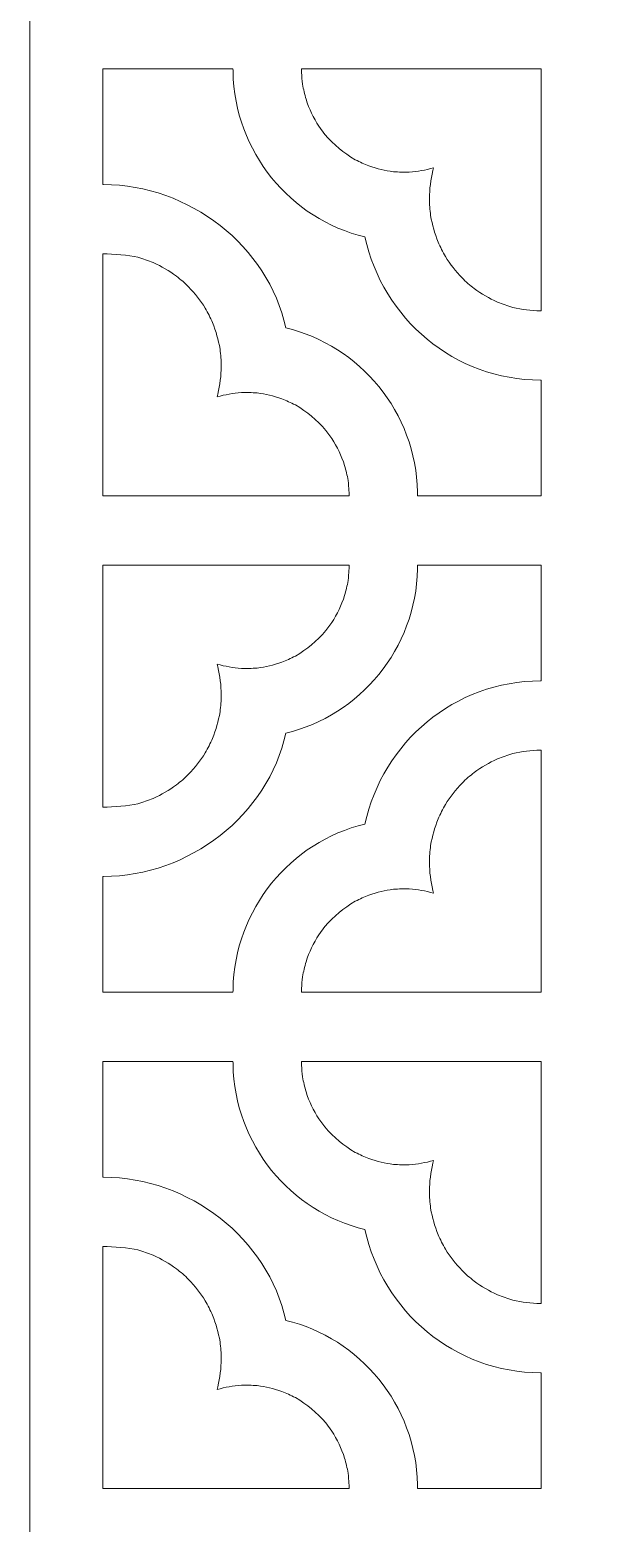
# Model space of a CAD drawing. Header units: centimetres. Extents: x 16.9 to 27.5, y -9.5 to 9.5.
# Drawn here: x 16.948 to 18.605, y 0.616 to 4.998 of the extents above; entities that cross this region are included whole.
import ezdxf

# ---------------------------------------------------------------- set-up
doc = ezdxf.new("R2010")
doc.units = ezdxf.units.CM
doc.header["$MEASUREMENT"] = 0
doc.layers.add('layer 1', color=7, linetype='Continuous')

msp = doc.modelspace()

# ---------------------------------------------------------------- linework, layer by layer
at = {"layer": 'layer 1', "color": 7, "lineweight": 9}
for points, knots in [([(16.94846, 9.5), (16.94846, 9.5), (21.62058, 9.5), (21.62058, 9.5), (21.62058, 9.5), (21.62058, 9.5), (21.62058, -9.5), (21.62058, -9.5), (21.62058, -9.5), (21.62058, -9.5), (16.94846, -9.5), (16.94846, -9.5), (16.94846, -9.5), (16.94846, -9.5), (16.94846, 9.5), (16.94846, 9.5)], [0, 0, 0, 0, 0.2, 0.2, 0.2, 0.2, 0.4, 0.4, 0.4, 0.4, 0.6, 0.6, 0.6, 0.6, 1, 1, 1, 1]), ([(18.08722, 3.63052), (18.08722, 3.63052), (18.45016, 3.63052), (18.45016, 3.63052), (18.45016, 3.63052), (18.45016, 3.63052), (18.45016, 3.97034), (18.45016, 3.97034), (18.45016, 3.97034), (18.44891, 3.97034), (18.44808, 3.97033), (18.44794, 3.97033), (18.44794, 3.97033), (18.19572, 3.97033), (17.98393, 4.15092), (17.93254, 4.3907), (17.93254, 4.3907), (17.71366, 4.4427), (17.54917, 4.64012), (17.54504, 4.87588), (17.54504, 4.87588), (17.54502, 4.87703), (17.545, 4.88041), (17.54499, 4.88414), (17.54499, 4.88414), (17.54499, 4.88414), (17.16229, 4.88414), (17.16229, 4.88414), (17.16229, 4.88414), (17.16229, 4.88414), (17.16229, 4.54428), (17.16229, 4.54428), (17.16229, 4.54428), (17.16342, 4.54429), (17.16428, 4.54429), (17.1645, 4.54429), (17.1645, 4.54429), (17.41672, 4.54429), (17.64829, 4.36371), (17.69968, 4.12392), (17.69968, 4.12392), (17.91764, 4.07215), (18.08167, 3.87617), (18.08712, 3.64172), (18.08712, 3.64172), (18.08716, 3.63984), (18.08719, 3.63518), (18.08722, 3.63052)], [0, 0, 0, 0, 0.0769231, 0.0769231, 0.0769231, 0.0769231, 0.1538462, 0.1538462, 0.1538462, 0.1538462, 0.2307692, 0.2307692, 0.2307692, 0.2307692, 0.3076923, 0.3076923, 0.3076923, 0.3076923, 0.3846154, 0.3846154, 0.3846154, 0.3846154, 0.4615385, 0.4615385, 0.4615385, 0.4615385, 0.5384615, 0.5384615, 0.5384615, 0.5384615, 0.6153846, 0.6153846, 0.6153846, 0.6153846, 0.6923077, 0.6923077, 0.6923077, 0.6923077, 0.7692308, 0.7692308, 0.7692308, 0.7692308, 0.8461538, 0.8461538, 0.8461538, 0.8461538, 1, 1, 1, 1]), ([(17.74639, 4.88414), (17.74643, 4.87934), (17.74648, 4.87466), (17.74655, 4.87286), (17.74655, 4.87286), (17.74696, 4.86163), (17.7479, 4.85035), (17.74938, 4.83863), (17.74938, 4.83863), (17.75205, 4.82362), (17.75528, 4.80946), (17.75942, 4.79479), (17.75942, 4.79479), (17.76917, 4.76577), (17.78098, 4.74106), (17.79736, 4.71527), (17.79736, 4.71527), (17.79736, 4.71527), (17.81482, 4.6917), (17.81482, 4.6917), (17.81482, 4.6917), (17.84145, 4.66064), (17.86896, 4.63765), (17.90419, 4.61713), (17.90419, 4.61713), (17.91738, 4.61029), (17.93029, 4.60437), (17.94407, 4.59886), (17.94407, 4.59886), (17.96832, 4.59054), (17.99095, 4.58529), (18.01634, 4.58201), (18.01634, 4.58201), (18.03203, 4.5808), (18.047, 4.58043), (18.06272, 4.58083), (18.06272, 4.58083), (18.08771, 4.58276), (18.11013, 4.58669), (18.13413, 4.59346), (18.13413, 4.59346), (18.13335, 4.59084), (18.13258, 4.58819), (18.13183, 4.58552), (18.13183, 4.58552), (18.12544, 4.55765), (18.12228, 4.53197), (18.12156, 4.50336), (18.12156, 4.50336), (18.12199, 4.48631), (18.12319, 4.47011), (18.12533, 4.45319), (18.12533, 4.45319), (18.1302, 4.42577), (18.13702, 4.40144), (18.14716, 4.37553), (18.14716, 4.37553), (18.15378, 4.36077), (18.16078, 4.34698), (18.16879, 4.33293), (18.16879, 4.33293), (18.18343, 4.30989), (18.19875, 4.2902), (18.21745, 4.27038), (18.21745, 4.27038), (18.22903, 4.25922), (18.24062, 4.24907), (18.25319, 4.23907), (18.25319, 4.23907), (18.2753, 4.22316), (18.29676, 4.21066), (18.32147, 4.19933), (18.32147, 4.19933), (18.33651, 4.19332), (18.35112, 4.18831), (18.36666, 4.18384), (18.36666, 4.18384), (18.39424, 4.17737), (18.41965, 4.17419), (18.44794, 4.17346), (18.44794, 4.17346), (18.44807, 4.17346), (18.4489, 4.17347), (18.45016, 4.17347), (18.45016, 4.17347), (18.45016, 4.17347), (18.45016, 4.88414), (18.45016, 4.88414), (18.45016, 4.88414), (18.45016, 4.88414), (17.74639, 4.88414), (17.74639, 4.88414)], [0, 0, 0, 0, 0.0416667, 0.0416667, 0.0416667, 0.0416667, 0.0833333, 0.0833333, 0.0833333, 0.0833333, 0.125, 0.125, 0.125, 0.125, 0.1666667, 0.1666667, 0.1666667, 0.1666667, 0.2083333, 0.2083333, 0.2083333, 0.2083333, 0.25, 0.25, 0.25, 0.25, 0.2916667, 0.2916667, 0.2916667, 0.2916667, 0.3333333, 0.3333333, 0.3333333, 0.3333333, 0.375, 0.375, 0.375, 0.375, 0.4166667, 0.4166667, 0.4166667, 0.4166667, 0.4583333, 0.4583333, 0.4583333, 0.4583333, 0.5, 0.5, 0.5, 0.5, 0.5416667, 0.5416667, 0.5416667, 0.5416667, 0.5833333, 0.5833333, 0.5833333, 0.5833333, 0.625, 0.625, 0.625, 0.625, 0.6666667, 0.6666667, 0.6666667, 0.6666667, 0.7083333, 0.7083333, 0.7083333, 0.7083333, 0.75, 0.75, 0.75, 0.75, 0.7916667, 0.7916667, 0.7916667, 0.7916667, 0.8333333, 0.8333333, 0.8333333, 0.8333333, 0.875, 0.875, 0.875, 0.875, 0.9166667, 0.9166667, 0.9166667, 0.9166667, 1, 1, 1, 1]), ([(17.16229, 3.63052), (17.16229, 3.63052), (17.88582, 3.63052), (17.88582, 3.63052), (17.88582, 3.63052), (17.88576, 3.63609), (17.88567, 3.642), (17.88556, 3.64457), (17.88556, 3.64457), (17.8851, 3.65488), (17.88419, 3.66525), (17.88284, 3.67599), (17.88284, 3.67599), (17.88017, 3.691), (17.87694, 3.70516), (17.8728, 3.71983), (17.8728, 3.71983), (17.86305, 3.74886), (17.85124, 3.77356), (17.83486, 3.79935), (17.83486, 3.79935), (17.83486, 3.79935), (17.8174, 3.82293), (17.8174, 3.82293), (17.8174, 3.82293), (17.79077, 3.85398), (17.76326, 3.87698), (17.72803, 3.8975), (17.72803, 3.8975), (17.71484, 3.90434), (17.70193, 3.91025), (17.68815, 3.91576), (17.68815, 3.91576), (17.6639, 3.92408), (17.64128, 3.92934), (17.61588, 3.93261), (17.61588, 3.93261), (17.60019, 3.93383), (17.58522, 3.9342), (17.5695, 3.93379), (17.5695, 3.93379), (17.54451, 3.93186), (17.52209, 3.92794), (17.49809, 3.92117), (17.49809, 3.92117), (17.49887, 3.92379), (17.49964, 3.92643), (17.50039, 3.9291), (17.50039, 3.9291), (17.50678, 3.95697), (17.50994, 3.98266), (17.51066, 4.01126), (17.51066, 4.01126), (17.51023, 4.02831), (17.50903, 4.04451), (17.50689, 4.06143), (17.50689, 4.06143), (17.50202, 4.08886), (17.4952, 4.11318), (17.48506, 4.13909), (17.48506, 4.13909), (17.47844, 4.15386), (17.47144, 4.16765), (17.46343, 4.18169), (17.46343, 4.18169), (17.44879, 4.20474), (17.43347, 4.22443), (17.41477, 4.24424), (17.41477, 4.24424), (17.40319, 4.25541), (17.3916, 4.26556), (17.37903, 4.27556), (17.37903, 4.27556), (17.35692, 4.29147), (17.33546, 4.30397), (17.31075, 4.31529), (17.31075, 4.31529), (17.29572, 4.3213), (17.2811, 4.32631), (17.26556, 4.33079), (17.26556, 4.33079), (17.23798, 4.33725), (17.19279, 4.34044), (17.1645, 4.34117), (17.1645, 4.34117), (17.16428, 4.34116), (17.16342, 4.34115), (17.16229, 4.34115), (17.16229, 4.34115), (17.16229, 4.34115), (17.16229, 3.63052), (17.16229, 3.63052)], [0, 0, 0, 0, 0.0416667, 0.0416667, 0.0416667, 0.0416667, 0.0833333, 0.0833333, 0.0833333, 0.0833333, 0.125, 0.125, 0.125, 0.125, 0.1666667, 0.1666667, 0.1666667, 0.1666667, 0.2083333, 0.2083333, 0.2083333, 0.2083333, 0.25, 0.25, 0.25, 0.25, 0.2916667, 0.2916667, 0.2916667, 0.2916667, 0.3333333, 0.3333333, 0.3333333, 0.3333333, 0.375, 0.375, 0.375, 0.375, 0.4166667, 0.4166667, 0.4166667, 0.4166667, 0.4583333, 0.4583333, 0.4583333, 0.4583333, 0.5, 0.5, 0.5, 0.5, 0.5416667, 0.5416667, 0.5416667, 0.5416667, 0.5833333, 0.5833333, 0.5833333, 0.5833333, 0.625, 0.625, 0.625, 0.625, 0.6666667, 0.6666667, 0.6666667, 0.6666667, 0.7083333, 0.7083333, 0.7083333, 0.7083333, 0.75, 0.75, 0.75, 0.75, 0.7916667, 0.7916667, 0.7916667, 0.7916667, 0.8333333, 0.8333333, 0.8333333, 0.8333333, 0.875, 0.875, 0.875, 0.875, 0.9166667, 0.9166667, 0.9166667, 0.9166667, 1, 1, 1, 1]), ([(17.16229, 3.42746), (17.16229, 3.42746), (17.88582, 3.42746), (17.88582, 3.42746), (17.88582, 3.42746), (17.88576, 3.4219), (17.88567, 3.41599), (17.88556, 3.41342), (17.88556, 3.41342), (17.8851, 3.40311), (17.88419, 3.39274), (17.88284, 3.382), (17.88284, 3.382), (17.88017, 3.36699), (17.87694, 3.35282), (17.8728, 3.33816), (17.8728, 3.33816), (17.86305, 3.30913), (17.85124, 3.28442), (17.83486, 3.25864), (17.83486, 3.25864), (17.83486, 3.25864), (17.8174, 3.23506), (17.8174, 3.23506), (17.8174, 3.23506), (17.79077, 3.20401), (17.76326, 3.18101), (17.72803, 3.16049), (17.72803, 3.16049), (17.71484, 3.15365), (17.70193, 3.14774), (17.68815, 3.14223), (17.68815, 3.14223), (17.6639, 3.13391), (17.64128, 3.12865), (17.61588, 3.12537), (17.61588, 3.12537), (17.60019, 3.12416), (17.58522, 3.12379), (17.5695, 3.12419), (17.5695, 3.12419), (17.54451, 3.12612), (17.52209, 3.13005), (17.49809, 3.13682), (17.49809, 3.13682), (17.49887, 3.1342), (17.49964, 3.13156), (17.50039, 3.12889), (17.50039, 3.12889), (17.50678, 3.10102), (17.50994, 3.07533), (17.51066, 3.04673), (17.51066, 3.04673), (17.51023, 3.02968), (17.50903, 3.01348), (17.50689, 2.99655), (17.50689, 2.99655), (17.50202, 2.96913), (17.4952, 2.94481), (17.48506, 2.9189), (17.48506, 2.9189), (17.47844, 2.90413), (17.47144, 2.89034), (17.46343, 2.87629), (17.46343, 2.87629), (17.44879, 2.85325), (17.43347, 2.83356), (17.41477, 2.81375), (17.41477, 2.81375), (17.40319, 2.80258), (17.3916, 2.79243), (17.37903, 2.78243), (17.37903, 2.78243), (17.35692, 2.76652), (17.33546, 2.75402), (17.31075, 2.7427), (17.31075, 2.7427), (17.29572, 2.73669), (17.2811, 2.73168), (17.26556, 2.7272), (17.26556, 2.7272), (17.23798, 2.72074), (17.19279, 2.71755), (17.1645, 2.71682), (17.1645, 2.71682), (17.16428, 2.71683), (17.16342, 2.71684), (17.16229, 2.71684), (17.16229, 2.71684), (17.16229, 2.71684), (17.16229, 3.42746), (17.16229, 3.42746)], [0, 0, 0, 0, 0.0416667, 0.0416667, 0.0416667, 0.0416667, 0.0833333, 0.0833333, 0.0833333, 0.0833333, 0.125, 0.125, 0.125, 0.125, 0.1666667, 0.1666667, 0.1666667, 0.1666667, 0.2083333, 0.2083333, 0.2083333, 0.2083333, 0.25, 0.25, 0.25, 0.25, 0.2916667, 0.2916667, 0.2916667, 0.2916667, 0.3333333, 0.3333333, 0.3333333, 0.3333333, 0.375, 0.375, 0.375, 0.375, 0.4166667, 0.4166667, 0.4166667, 0.4166667, 0.4583333, 0.4583333, 0.4583333, 0.4583333, 0.5, 0.5, 0.5, 0.5, 0.5416667, 0.5416667, 0.5416667, 0.5416667, 0.5833333, 0.5833333, 0.5833333, 0.5833333, 0.625, 0.625, 0.625, 0.625, 0.6666667, 0.6666667, 0.6666667, 0.6666667, 0.7083333, 0.7083333, 0.7083333, 0.7083333, 0.75, 0.75, 0.75, 0.75, 0.7916667, 0.7916667, 0.7916667, 0.7916667, 0.8333333, 0.8333333, 0.8333333, 0.8333333, 0.875, 0.875, 0.875, 0.875, 0.9166667, 0.9166667, 0.9166667, 0.9166667, 1, 1, 1, 1]), ([(18.08722, 3.42746), (18.08722, 3.42746), (18.45016, 3.42746), (18.45016, 3.42746), (18.45016, 3.42746), (18.45016, 3.42746), (18.45016, 3.08765), (18.45016, 3.08765), (18.45016, 3.08765), (18.44891, 3.08765), (18.44808, 3.08766), (18.44794, 3.08766), (18.44794, 3.08766), (18.19572, 3.08766), (17.98393, 2.90707), (17.93254, 2.66729), (17.93254, 2.66729), (17.71366, 2.61529), (17.54917, 2.41787), (17.54504, 2.18211), (17.54504, 2.18211), (17.54502, 2.18096), (17.545, 2.17758), (17.54499, 2.17385), (17.54499, 2.17385), (17.54499, 2.17385), (17.16229, 2.17385), (17.16229, 2.17385), (17.16229, 2.17385), (17.16229, 2.17385), (17.16229, 2.51371), (17.16229, 2.51371), (17.16229, 2.51371), (17.16342, 2.5137), (17.16428, 2.5137), (17.1645, 2.5137), (17.1645, 2.5137), (17.41672, 2.5137), (17.64829, 2.69428), (17.69968, 2.93407), (17.69968, 2.93407), (17.91764, 2.98584), (18.08167, 3.18182), (18.08712, 3.41627), (18.08712, 3.41627), (18.08716, 3.41815), (18.08719, 3.42281), (18.08722, 3.42746)], [0, 0, 0, 0, 0.0769231, 0.0769231, 0.0769231, 0.0769231, 0.1538462, 0.1538462, 0.1538462, 0.1538462, 0.2307692, 0.2307692, 0.2307692, 0.2307692, 0.3076923, 0.3076923, 0.3076923, 0.3076923, 0.3846154, 0.3846154, 0.3846154, 0.3846154, 0.4615385, 0.4615385, 0.4615385, 0.4615385, 0.5384615, 0.5384615, 0.5384615, 0.5384615, 0.6153846, 0.6153846, 0.6153846, 0.6153846, 0.6923077, 0.6923077, 0.6923077, 0.6923077, 0.7692308, 0.7692308, 0.7692308, 0.7692308, 0.8461538, 0.8461538, 0.8461538, 0.8461538, 1, 1, 1, 1]), ([(17.74639, 2.17385), (17.74643, 2.17865), (17.74648, 2.18333), (17.74655, 2.18513), (17.74655, 2.18513), (17.74696, 2.19636), (17.7479, 2.20764), (17.74938, 2.21936), (17.74938, 2.21936), (17.75205, 2.23436), (17.75528, 2.24853), (17.75942, 2.2632), (17.75942, 2.2632), (17.76917, 2.29222), (17.78098, 2.31693), (17.79736, 2.34272), (17.79736, 2.34272), (17.79736, 2.34272), (17.81482, 2.36629), (17.81482, 2.36629), (17.81482, 2.36629), (17.84145, 2.39735), (17.86896, 2.42034), (17.90419, 2.44086), (17.90419, 2.44086), (17.91738, 2.4477), (17.93029, 2.45362), (17.94407, 2.45913), (17.94407, 2.45913), (17.96832, 2.46745), (17.99095, 2.4727), (18.01634, 2.47598), (18.01634, 2.47598), (18.03203, 2.47719), (18.047, 2.47756), (18.06272, 2.47716), (18.06272, 2.47716), (18.08771, 2.47523), (18.11013, 2.4713), (18.13413, 2.46453), (18.13413, 2.46453), (18.13335, 2.46715), (18.13258, 2.4698), (18.13183, 2.47247), (18.13183, 2.47247), (18.12544, 2.50034), (18.12228, 2.52602), (18.12156, 2.55463), (18.12156, 2.55463), (18.12199, 2.57167), (18.12319, 2.58788), (18.12533, 2.6048), (18.12533, 2.6048), (18.1302, 2.63222), (18.13702, 2.65655), (18.14716, 2.68246), (18.14716, 2.68246), (18.15378, 2.69722), (18.16078, 2.71101), (18.16879, 2.72506), (18.16879, 2.72506), (18.18343, 2.7481), (18.19875, 2.76779), (18.21745, 2.78761), (18.21745, 2.78761), (18.22903, 2.79877), (18.24062, 2.80892), (18.25319, 2.81892), (18.25319, 2.81892), (18.2753, 2.83483), (18.29676, 2.84733), (18.32147, 2.85866), (18.32147, 2.85866), (18.33651, 2.86467), (18.35112, 2.86968), (18.36666, 2.87415), (18.36666, 2.87415), (18.39424, 2.88062), (18.41965, 2.8838), (18.44794, 2.88453), (18.44794, 2.88453), (18.44807, 2.88453), (18.4489, 2.88452), (18.45016, 2.88452), (18.45016, 2.88452), (18.45016, 2.88452), (18.45016, 2.17385), (18.45016, 2.17385), (18.45016, 2.17385), (18.45016, 2.17385), (17.74639, 2.17385), (17.74639, 2.17385)], [0, 0, 0, 0, 0.0416667, 0.0416667, 0.0416667, 0.0416667, 0.0833333, 0.0833333, 0.0833333, 0.0833333, 0.125, 0.125, 0.125, 0.125, 0.1666667, 0.1666667, 0.1666667, 0.1666667, 0.2083333, 0.2083333, 0.2083333, 0.2083333, 0.25, 0.25, 0.25, 0.25, 0.2916667, 0.2916667, 0.2916667, 0.2916667, 0.3333333, 0.3333333, 0.3333333, 0.3333333, 0.375, 0.375, 0.375, 0.375, 0.4166667, 0.4166667, 0.4166667, 0.4166667, 0.4583333, 0.4583333, 0.4583333, 0.4583333, 0.5, 0.5, 0.5, 0.5, 0.5416667, 0.5416667, 0.5416667, 0.5416667, 0.5833333, 0.5833333, 0.5833333, 0.5833333, 0.625, 0.625, 0.625, 0.625, 0.6666667, 0.6666667, 0.6666667, 0.6666667, 0.7083333, 0.7083333, 0.7083333, 0.7083333, 0.75, 0.75, 0.75, 0.75, 0.7916667, 0.7916667, 0.7916667, 0.7916667, 0.8333333, 0.8333333, 0.8333333, 0.8333333, 0.875, 0.875, 0.875, 0.875, 0.9166667, 0.9166667, 0.9166667, 0.9166667, 1, 1, 1, 1]), ([(18.08722, 0.71716), (18.08722, 0.71716), (18.45016, 0.71716), (18.45016, 0.71716), (18.45016, 0.71716), (18.45016, 0.71716), (18.45016, 1.05698), (18.45016, 1.05698), (18.45016, 1.05698), (18.44891, 1.05698), (18.44808, 1.05697), (18.44794, 1.05697), (18.44794, 1.05697), (18.19572, 1.05697), (17.98393, 1.23756), (17.93254, 1.47734), (17.93254, 1.47734), (17.71366, 1.52933), (17.54917, 1.72675), (17.54504, 1.96252), (17.54504, 1.96252), (17.54502, 1.96367), (17.545, 1.96704), (17.54499, 1.97078), (17.54499, 1.97078), (17.54499, 1.97078), (17.16229, 1.97078), (17.16229, 1.97078), (17.16229, 1.97078), (17.16229, 1.97078), (17.16229, 1.63092), (17.16229, 1.63092), (17.16229, 1.63092), (17.16342, 1.63092), (17.16428, 1.63093), (17.1645, 1.63093), (17.1645, 1.63093), (17.41672, 1.63093), (17.64829, 1.45034), (17.69968, 1.21056), (17.69968, 1.21056), (17.91764, 1.15879), (18.08167, 0.96281), (18.08712, 0.72836), (18.08712, 0.72836), (18.08716, 0.72648), (18.08719, 0.72181), (18.08722, 0.71716)], [0, 0, 0, 0, 0.0769231, 0.0769231, 0.0769231, 0.0769231, 0.1538462, 0.1538462, 0.1538462, 0.1538462, 0.2307692, 0.2307692, 0.2307692, 0.2307692, 0.3076923, 0.3076923, 0.3076923, 0.3076923, 0.3846154, 0.3846154, 0.3846154, 0.3846154, 0.4615385, 0.4615385, 0.4615385, 0.4615385, 0.5384615, 0.5384615, 0.5384615, 0.5384615, 0.6153846, 0.6153846, 0.6153846, 0.6153846, 0.6923077, 0.6923077, 0.6923077, 0.6923077, 0.7692308, 0.7692308, 0.7692308, 0.7692308, 0.8461538, 0.8461538, 0.8461538, 0.8461538, 1, 1, 1, 1]), ([(17.74639, 1.97078), (17.74643, 1.96597), (17.74648, 1.96129), (17.74655, 1.9595), (17.74655, 1.9595), (17.74696, 1.94826), (17.7479, 1.93699), (17.74938, 1.92527), (17.74938, 1.92527), (17.75205, 1.91026), (17.75528, 1.8961), (17.75942, 1.88143), (17.75942, 1.88143), (17.76917, 1.85241), (17.78098, 1.8277), (17.79736, 1.80191), (17.79736, 1.80191), (17.79736, 1.80191), (17.81482, 1.77834), (17.81482, 1.77834), (17.81482, 1.77834), (17.84145, 1.74728), (17.86896, 1.72428), (17.90419, 1.70377), (17.90419, 1.70377), (17.91738, 1.69692), (17.93029, 1.69101), (17.94407, 1.6855), (17.94407, 1.6855), (17.96832, 1.67718), (17.99095, 1.67193), (18.01634, 1.66865), (18.01634, 1.66865), (18.03203, 1.66744), (18.047, 1.66706), (18.06272, 1.66747), (18.06272, 1.66747), (18.08771, 1.6694), (18.11013, 1.67333), (18.13413, 1.6801), (18.13413, 1.6801), (18.13335, 1.67747), (18.13258, 1.67483), (18.13183, 1.67216), (18.13183, 1.67216), (18.12544, 1.64429), (18.12228, 1.61861), (18.12156, 1.59), (18.12156, 1.59), (18.12199, 1.57295), (18.12319, 1.55675), (18.12533, 1.53983), (18.12533, 1.53983), (18.1302, 1.51241), (18.13702, 1.48808), (18.14716, 1.46217), (18.14716, 1.46217), (18.15378, 1.44741), (18.16078, 1.43362), (18.16879, 1.41957), (18.16879, 1.41957), (18.18343, 1.39653), (18.19875, 1.37684), (18.21745, 1.35702), (18.21745, 1.35702), (18.22903, 1.34586), (18.24062, 1.3357), (18.25319, 1.32571), (18.25319, 1.32571), (18.2753, 1.30979), (18.29676, 1.2973), (18.32147, 1.28597), (18.32147, 1.28597), (18.33651, 1.27996), (18.35112, 1.27495), (18.36666, 1.27047), (18.36666, 1.27047), (18.39424, 1.26401), (18.41965, 1.26082), (18.44794, 1.2601), (18.44794, 1.2601), (18.44807, 1.2601), (18.4489, 1.26011), (18.45016, 1.26011), (18.45016, 1.26011), (18.45016, 1.26011), (18.45016, 1.97078), (18.45016, 1.97078), (18.45016, 1.97078), (18.45016, 1.97078), (17.74639, 1.97078), (17.74639, 1.97078)], [0, 0, 0, 0, 0.0416667, 0.0416667, 0.0416667, 0.0416667, 0.0833333, 0.0833333, 0.0833333, 0.0833333, 0.125, 0.125, 0.125, 0.125, 0.1666667, 0.1666667, 0.1666667, 0.1666667, 0.2083333, 0.2083333, 0.2083333, 0.2083333, 0.25, 0.25, 0.25, 0.25, 0.2916667, 0.2916667, 0.2916667, 0.2916667, 0.3333333, 0.3333333, 0.3333333, 0.3333333, 0.375, 0.375, 0.375, 0.375, 0.4166667, 0.4166667, 0.4166667, 0.4166667, 0.4583333, 0.4583333, 0.4583333, 0.4583333, 0.5, 0.5, 0.5, 0.5, 0.5416667, 0.5416667, 0.5416667, 0.5416667, 0.5833333, 0.5833333, 0.5833333, 0.5833333, 0.625, 0.625, 0.625, 0.625, 0.6666667, 0.6666667, 0.6666667, 0.6666667, 0.7083333, 0.7083333, 0.7083333, 0.7083333, 0.75, 0.75, 0.75, 0.75, 0.7916667, 0.7916667, 0.7916667, 0.7916667, 0.8333333, 0.8333333, 0.8333333, 0.8333333, 0.875, 0.875, 0.875, 0.875, 0.9166667, 0.9166667, 0.9166667, 0.9166667, 1, 1, 1, 1]), ([(17.16229, 0.71716), (17.16229, 0.71716), (17.88582, 0.71716), (17.88582, 0.71716), (17.88582, 0.71716), (17.88576, 0.72273), (17.88567, 0.72863), (17.88556, 0.73121), (17.88556, 0.73121), (17.8851, 0.74152), (17.88419, 0.75189), (17.88284, 0.76263), (17.88284, 0.76263), (17.88017, 0.77764), (17.87694, 0.7918), (17.8728, 0.80647), (17.8728, 0.80647), (17.86305, 0.83549), (17.85124, 0.8602), (17.83486, 0.88599), (17.83486, 0.88599), (17.83486, 0.88599), (17.8174, 0.90956), (17.8174, 0.90956), (17.8174, 0.90956), (17.79077, 0.94062), (17.76326, 0.96362), (17.72803, 0.98413), (17.72803, 0.98413), (17.71484, 0.99098), (17.70193, 0.99689), (17.68815, 1.0024), (17.68815, 1.0024), (17.6639, 1.01072), (17.64128, 1.01597), (17.61588, 1.01925), (17.61588, 1.01925), (17.60019, 1.02046), (17.58522, 1.02084), (17.5695, 1.02043), (17.5695, 1.02043), (17.54451, 1.0185), (17.52209, 1.01457), (17.49809, 1.00781), (17.49809, 1.00781), (17.49887, 1.01043), (17.49964, 1.01307), (17.50039, 1.01574), (17.50039, 1.01574), (17.50678, 1.04361), (17.50994, 1.06929), (17.51066, 1.0979), (17.51066, 1.0979), (17.51023, 1.11495), (17.50903, 1.13115), (17.50689, 1.14807), (17.50689, 1.14807), (17.50202, 1.17549), (17.4952, 1.19982), (17.48506, 1.22573), (17.48506, 1.22573), (17.47844, 1.24049), (17.47144, 1.25429), (17.46343, 1.26833), (17.46343, 1.26833), (17.44879, 1.29137), (17.43347, 1.31106), (17.41477, 1.33088), (17.41477, 1.33088), (17.40319, 1.34204), (17.3916, 1.3522), (17.37903, 1.3622), (17.37903, 1.3622), (17.35692, 1.37811), (17.33546, 1.3906), (17.31075, 1.40193), (17.31075, 1.40193), (17.29572, 1.40794), (17.2811, 1.41295), (17.26556, 1.41743), (17.26556, 1.41743), (17.23798, 1.42389), (17.19279, 1.42708), (17.1645, 1.4278), (17.1645, 1.4278), (17.16428, 1.4278), (17.16342, 1.42779), (17.16229, 1.42778), (17.16229, 1.42778), (17.16229, 1.42778), (17.16229, 0.71716), (17.16229, 0.71716)], [0, 0, 0, 0, 0.0416667, 0.0416667, 0.0416667, 0.0416667, 0.0833333, 0.0833333, 0.0833333, 0.0833333, 0.125, 0.125, 0.125, 0.125, 0.1666667, 0.1666667, 0.1666667, 0.1666667, 0.2083333, 0.2083333, 0.2083333, 0.2083333, 0.25, 0.25, 0.25, 0.25, 0.2916667, 0.2916667, 0.2916667, 0.2916667, 0.3333333, 0.3333333, 0.3333333, 0.3333333, 0.375, 0.375, 0.375, 0.375, 0.4166667, 0.4166667, 0.4166667, 0.4166667, 0.4583333, 0.4583333, 0.4583333, 0.4583333, 0.5, 0.5, 0.5, 0.5, 0.5416667, 0.5416667, 0.5416667, 0.5416667, 0.5833333, 0.5833333, 0.5833333, 0.5833333, 0.625, 0.625, 0.625, 0.625, 0.6666667, 0.6666667, 0.6666667, 0.6666667, 0.7083333, 0.7083333, 0.7083333, 0.7083333, 0.75, 0.75, 0.75, 0.75, 0.7916667, 0.7916667, 0.7916667, 0.7916667, 0.8333333, 0.8333333, 0.8333333, 0.8333333, 0.875, 0.875, 0.875, 0.875, 0.9166667, 0.9166667, 0.9166667, 0.9166667, 1, 1, 1, 1])]:
    msp.add_open_spline(points, degree=3, knots=knots, dxfattribs=at)

doc.saveas('drawing.dxf')
